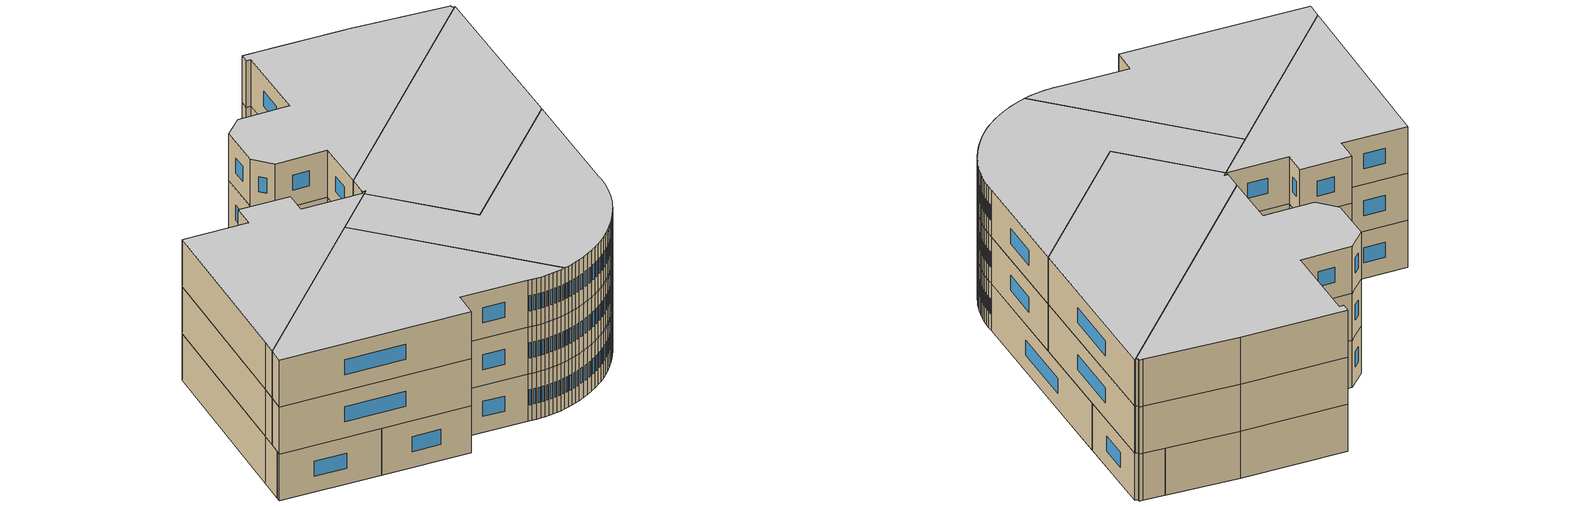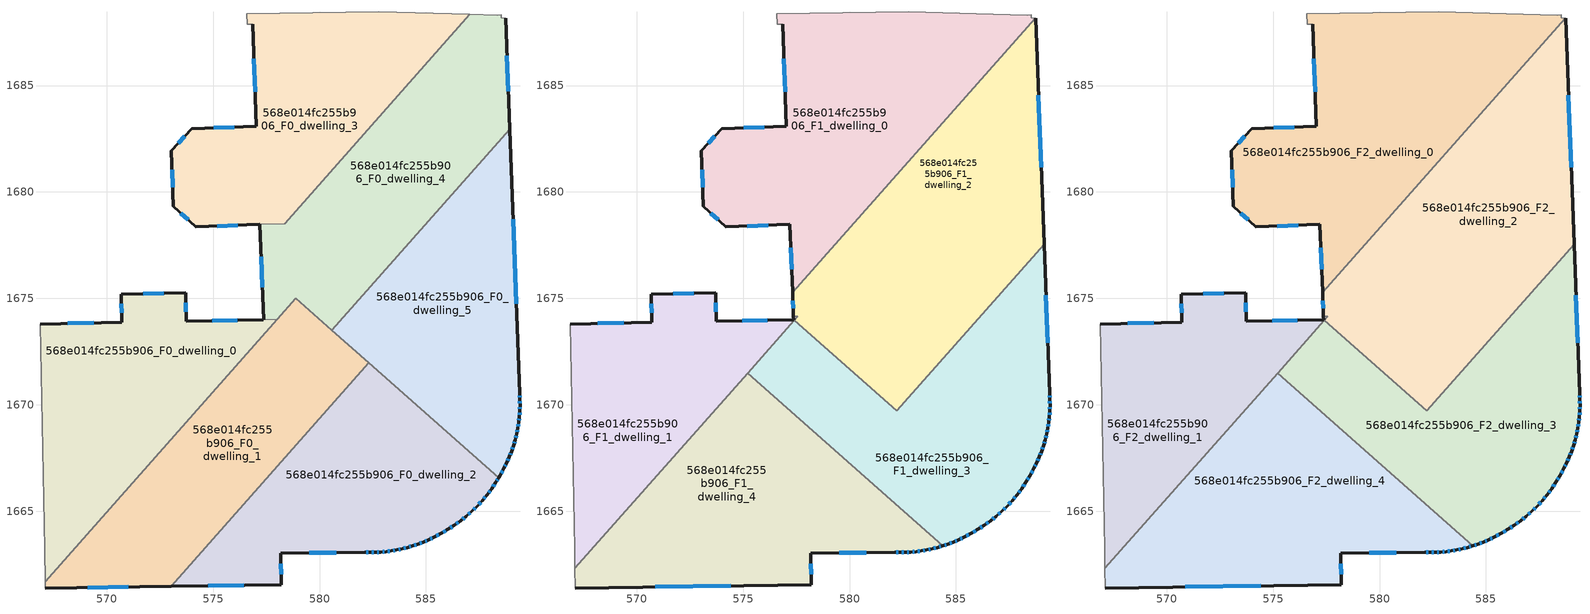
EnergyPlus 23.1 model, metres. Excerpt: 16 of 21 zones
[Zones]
568e014fc255b906_F0_dwelling_0
 floor ground (EU_floor_Construction): 578.01,1674.02 567.09,1661.68 567.07,1663.21 566.86,1673.79 570.7,1673.87 570.68,1675.19 573.7,1675.25 573.73,1673.93 z0
 wall outside (EU_wall_Construction): 577.36,1674 573.73,1673.93 573.7,1675.25 570.68,1675.19 570.7,1673.87 566.86,1673.79 z0:3
 wall to 568e014fc255b906_F0_dwelling_4 (EU_wall_Construction): 578.01,1674.02 577.36,1674.01 z0:3
 wall adiabatic (EU_wall_Construction): 566.86,1673.79 567.07,1663.21 567.09,1661.68 z0:3
 wall to 568e014fc255b906_F0_dwelling_1 (EU_wall_Construction): 567.09,1661.68 578.01,1674.01 z0:3
 window (EU_Window_Construction): 573.72,1674.38 573.71,1674.8 / 576.12,1673.98 574.96,1673.96 / 569.39,1673.84 568.17,1673.82 / 570.68,1674.74 570.69,1674.32 / 572.67,1675.23 571.71,1675.21 z1.02:1.98
568e014fc255b906_F0_dwelling_1
 floor ground (EU_floor_Construction): 582.3,1671.96 573.02,1661.47 567.1,1661.38 567.09,1661.68 578.88,1675 z0
 wall outside (EU_wall_Construction): 567.1,1661.38 573.02,1661.47 z0:3
 wall to 568e014fc255b906_F0_dwelling_2 (EU_wall_Construction): 573.02,1661.47 582.3,1671.96 z0:3
 wall adiabatic (EU_wall_Construction): 567.09,1661.68 567.1,1661.38 z0:3
 wall to 568e014fc255b906_F0_dwelling_5 (EU_wall_Construction): 582.3,1671.96 580.57,1673.5 z0:3
 wall to 568e014fc255b906_F0_dwelling_4 (EU_wall_Construction): 580.57,1673.5 578.88,1675 578.01,1674.02 z0:3
 window (EU_Window_Construction): 569.11,1661.41 571,1661.44 z1.02:1.98
568e014fc255b906_F0_dwelling_2
 floor ground (EU_floor_Construction): 588.41,1666.56 588.29,1666.36 588.08,1666.05 587.87,1665.76 587.65,1665.49 587.41,1665.24 587.16,1664.99 586.9,1664.76 586.62,1664.55 586.33,1664.34 586.03,1664.14 585.71,1663.96 585.37,1663.78 585.12,1663.66 584.87,1663.55 584.62,1663.45 584.37,1663.37 584.12,1663.29 583.87,1663.23 583.62,1663.17 583.37,1663.13 583.12,1663.1 582.87,1663.08 582.62,1663.07 582.37,1663.06 582.11,1663.07 578.18,1663.02 578.19,1661.54 573.02,1661.47 582.3,1671.96 z0
 wall outside (EU_wall_Construction): 573.02,1661.47 578.19,1661.54 578.18,1663.02 582.11,1663.07 582.37,1663.06 582.62,1663.07 582.87,1663.08 583.12,1663.1 583.37,1663.13 583.62,1663.17 583.87,1663.23 584.12,1663.29 584.37,1663.37 584.62,1663.45 584.87,1663.55 585.12,1663.66 585.37,1663.78 585.71,1663.96 586.03,1664.14 586.33,1664.34 586.62,1664.55 586.9,1664.76 587.16,1664.99 587.41,1665.24 587.65,1665.49 587.87,1665.76 588.08,1666.05 588.29,1666.36 588.41,1666.56 z0:3
 wall to 568e014fc255b906_F0_dwelling_5 (EU_wall_Construction): 588.41,1666.56 582.3,1671.96 z0:3
 window (EU_Window_Construction): 587.49,1665.32 587.56,1665.41 / 587.24,1665.08 587.32,1665.15 / 586.99,1664.84 587.07,1664.92 / 586.72,1664.62 586.81,1664.69 / 586.43,1664.41 586.52,1664.48 / 586.13,1664.21 586.23,1664.27 / 585.82,1664.02 585.92,1664.08 / 585.49,1663.84 585.59,1663.89 / 585.21,1663.7 585.29,1663.74 / 584.96,1663.58 585.04,1663.62 / 584.71,1663.48 584.79,1663.51 / 584.46,1663.39 584.54,1663.42 / 584.21,1663.32 584.29,1663.34 / 583.96,1663.25 584.04,1663.27 / 583.71,1663.19 583.79,1663.21 / 583.46,1663.15 583.54,1663.16 / 583.21,1663.11 583.29,1663.12 / 582.96,1663.09 583.04,1663.09 / 582.7,1663.07 582.79,1663.07 / 582.45,1663.06 582.53,1663.06 / 582.2,1663.07 582.28,1663.07 / 579.52,1663.04 580.77,1663.05 / 578.19,1662.04 578.18,1662.52 / 574.78,1661.49 576.43,1661.52 / 588.33,1666.43 588.37,1666.49 / 588.15,1666.16 588.22,1666.25 / 587.94,1665.86 588.01,1665.95 / 587.72,1665.59 587.79,1665.67 z1.02:1.98
568e014fc255b906_F0_dwelling_3
 floor ground (EU_floor_Construction): 587.06,1688.35 578.37,1678.52 574.17,1678.36 573.13,1679.32 573.03,1681.94 573.99,1682.97 577.03,1683.09 576.85,1687.88 576.59,1687.88 576.58,1688.37 582.77,1688.46 z0
 wall outside (EU_wall_Construction): 576.85,1687.88 577.03,1683.09 573.99,1682.97 573.03,1681.94 573.13,1679.32 574.17,1678.36 577.19,1678.47 z0:3
 wall adiabatic (EU_wall_Construction): 587.06,1688.35 582.77,1688.46 576.58,1688.37 576.59,1687.88 576.85,1687.88 z0:3
 wall to 568e014fc255b906_F0_dwelling_4 (EU_wall_Construction): 577.2,1678.47 578.37,1678.52 587.06,1688.35 z0:3
 window (EU_Window_Construction): 575.2,1678.4 576.16,1678.43 / 573.49,1678.99 573.82,1678.69 / 573.06,1681.05 573.1,1680.21 / 573.66,1682.62 573.36,1682.29 / 575.99,1683.05 575.02,1683.01 / 576.91,1686.25 576.97,1684.72 z1.02:1.98
568e014fc255b906_F0_dwelling_4
 floor ground (EU_floor_Construction): 588.74,1688.17 588.93,1682.95 580.57,1673.5 578.88,1675 578.01,1674.02 577.36,1674.01 577.2,1678.47 578.37,1678.52 587.06,1688.35 588.35,1688.31 588.54,1688.32 588.54,1688.19 z0
 wall outside (EU_wall_Construction): 588.93,1682.95 588.74,1688.17 / 577.2,1678.47 577.36,1674.01 z0:3
 wall adiabatic (EU_wall_Construction): 588.74,1688.17 588.54,1688.19 588.54,1688.32 588.35,1688.31 587.06,1688.35 z0:3
 wall to 568e014fc255b906_F0_dwelling_5 (EU_wall_Construction): 580.57,1673.5 588.93,1682.95 z0:3
 window (EU_Window_Construction): 588.87,1684.73 588.8,1686.39 / 577.25,1676.95 577.31,1675.53 z1.02:1.98
568e014fc255b906_F0_dwelling_5
 floor ground (EU_floor_Construction): 588.93,1682.95 589.4,1670.53 589.42,1670.25 589.42,1669.98 589.41,1669.71 589.39,1669.44 589.36,1669.17 589.31,1668.9 589.26,1668.63 589.19,1668.36 589.12,1668.09 589.02,1667.82 588.92,1667.55 588.8,1667.28 588.67,1667.01 588.48,1666.67 588.41,1666.56 580.57,1673.5 z0
 wall outside (EU_wall_Construction): 588.41,1666.56 588.48,1666.67 588.67,1667.01 588.8,1667.28 588.92,1667.55 589.02,1667.82 589.12,1668.09 589.19,1668.36 589.26,1668.63 589.31,1668.9 589.36,1669.17 589.39,1669.44 589.41,1669.71 589.42,1669.98 589.42,1670.25 589.4,1670.53 588.93,1682.95 z0:3
 window (EU_Window_Construction): 589.41,1669.8 589.41,1669.89 / 589.4,1669.53 589.4,1669.62 / 589.37,1669.26 589.38,1669.35 / 589.33,1668.99 589.34,1669.08 / 589.28,1668.72 589.3,1668.81 / 589.22,1668.45 589.24,1668.54 / 589.14,1668.18 589.17,1668.27 / 589.05,1667.91 589.08,1668 / 588.95,1667.64 588.99,1667.73 / 588.84,1667.37 588.88,1667.46 / 588.71,1667.1 588.75,1667.19 / 588.54,1666.79 588.6,1666.9 / 589.24,1674.75 589.09,1678.72 / 589.41,1670.35 589.41,1670.43 / 589.42,1670.07 589.42,1670.16 z1.02:1.98
568e014fc255b906_F1_dwelling_0
 floor to 568e014fc255b906_F0_dwelling_3 (EU_floor_Construction): 587.06,1688.35 578.37,1678.52 574.17,1678.36 573.13,1679.32 573.03,1681.94 573.99,1682.97 577.03,1683.09 576.85,1687.88 576.59,1687.88 576.58,1688.37 582.77,1688.46 z3
 floor to 568e014fc255b906_F0_dwelling_4 (EU_floor_Construction): 588.72,1688.17 577.32,1675.28 577.2,1678.47 578.37,1678.52 587.06,1688.35 588.35,1688.31 588.54,1688.32 588.54,1688.19 z3
 wall outside (EU_wall_Construction): 576.85,1687.88 577.03,1683.09 573.99,1682.97 573.03,1681.94 573.13,1679.32 574.17,1678.36 577.2,1678.47 577.32,1675.28 z3:6
 wall adiabatic (EU_wall_Construction): 588.72,1688.17 588.54,1688.19 588.54,1688.32 588.35,1688.31 582.77,1688.46 576.58,1688.37 576.59,1687.88 576.85,1687.88 z3:6
 wall to 568e014fc255b906_F1_dwelling_2 (EU_wall_Construction): 577.32,1675.28 588.72,1688.17 z3:6
 window (EU_Window_Construction): 575.2,1678.4 576.17,1678.43 / 573.49,1678.99 573.82,1678.69 / 573.06,1681.05 573.1,1680.21 / 573.66,1682.62 573.36,1682.29 / 575.99,1683.05 575.02,1683.01 / 576.91,1686.25 576.97,1684.72 / 577.24,1677.39 577.28,1676.37 z4.02:4.98
568e014fc255b906_F1_dwelling_1
 floor to 568e014fc255b906_F0_dwelling_0 (EU_floor_Construction): 577.43,1674.01 567.09,1662.31 567.07,1663.21 566.86,1673.79 570.7,1673.87 570.68,1675.19 573.7,1675.25 573.73,1673.93 577.36,1674 z3
 floor to 568e014fc255b906_F0_dwelling_4 (EU_floor_Construction): 577.57,1674.16 577.43,1674.01 577.36,1674.01 577.36,1674.16 z3
 wall outside (EU_wall_Construction): 577.36,1674 573.73,1673.93 573.7,1675.25 570.68,1675.19 570.7,1673.87 566.86,1673.79 / 577.36,1674 577.36,1674.16 z3:6
 wall to 568e014fc255b906_F1_dwelling_2 (EU_wall_Construction): 577.39,1673.96 577.57,1674.16 577.36,1674.16 z3:6
 wall adiabatic (EU_wall_Construction): 566.86,1673.79 567.07,1663.21 567.09,1662.31 z3:6
 wall to 568e014fc255b906_F1_dwelling_4 (EU_wall_Construction): 567.09,1662.31 575.2,1671.49 z3:6
 wall to 568e014fc255b906_F1_dwelling_3 (EU_wall_Construction): 575.2,1671.49 577.39,1673.96 z3:6
 window (EU_Window_Construction): 569.39,1673.84 568.17,1673.82 / 570.68,1674.74 570.69,1674.32 / 572.67,1675.23 571.71,1675.21 / 573.72,1674.38 573.71,1674.8 / 576.13,1673.98 574.96,1673.96 z4.02:4.98
568e014fc255b906_F1_dwelling_2
 floor to 568e014fc255b906_F0_dwelling_4 (EU_floor_Construction): 588.74,1688.17 588.93,1682.95 580.57,1673.5 578.88,1675 578.01,1674.02 577.43,1674.01 577.57,1674.16 577.36,1674.16 577.32,1675.28 588.72,1688.17 z3
 floor to 568e014fc255b906_F0_dwelling_5 (EU_floor_Construction): 588.93,1682.95 589.14,1677.54 583.37,1671.02 580.57,1673.5 z3
 floor to 568e014fc255b906_F0_dwelling_2 (EU_floor_Construction): 583.37,1671.02 582.21,1669.71 581.14,1670.65 582.3,1671.96 z3
 floor to 568e014fc255b906_F0_dwelling_1 (EU_floor_Construction): 582.3,1671.96 581.14,1670.65 577.71,1673.68 578.88,1675 z3
 floor to 568e014fc255b906_F0_dwelling_0 (EU_floor_Construction): 578.01,1674.01 577.71,1673.68 577.39,1673.96 577.43,1674.01 z3
 wall outside (EU_wall_Construction): 577.32,1675.28 577.36,1674.16 / 589.14,1677.54 588.74,1688.17 z3:6
 wall adiabatic (EU_wall_Construction): 588.74,1688.17 588.72,1688.17 z3:6
 wall to 568e014fc255b906_F1_dwelling_3 (EU_wall_Construction): 577.39,1673.96 582.21,1669.71 589.14,1677.54 z3:6
 window (EU_Window_Construction): 577.33,1674.9 577.34,1674.54 / 589,1681.16 588.87,1684.56 z4.02:4.98
568e014fc255b906_F1_dwelling_3
 floor to 568e014fc255b906_F0_dwelling_2 (EU_floor_Construction): 588.41,1666.56 588.29,1666.36 588.08,1666.05 587.87,1665.76 587.65,1665.49 587.41,1665.24 587.16,1664.99 586.9,1664.76 586.62,1664.55 586.33,1664.34 586.03,1664.14 585.71,1663.96 585.37,1663.78 585.12,1663.66 584.87,1663.55 584.62,1663.45 584.38,1663.37 578.95,1668.17 581.14,1670.65 582.21,1669.71 583.37,1671.02 z3
 floor to 568e014fc255b906_F0_dwelling_1 (EU_floor_Construction): 581.14,1670.65 578.95,1668.17 575.52,1671.21 577.71,1673.68 z3
 floor to 568e014fc255b906_F0_dwelling_5 (EU_floor_Construction): 589.14,1677.54 589.4,1670.53 589.42,1670.25 589.42,1669.98 589.41,1669.71 589.39,1669.44 589.36,1669.17 589.31,1668.9 589.26,1668.63 589.19,1668.36 589.12,1668.09 589.02,1667.82 588.92,1667.55 588.8,1667.28 588.67,1667.01 588.48,1666.67 588.41,1666.56 583.37,1671.02 z3
 floor to 568e014fc255b906_F0_dwelling_0 (EU_floor_Construction): 577.71,1673.68 575.52,1671.21 575.2,1671.49 577.39,1673.96 z3
 wall outside (EU_wall_Construction): 584.38,1663.37 584.62,1663.45 584.87,1663.55 585.12,1663.66 585.37,1663.78 585.71,1663.96 586.03,1664.14 586.33,1664.34 586.62,1664.55 586.9,1664.76 587.16,1664.99 587.41,1665.24 587.65,1665.49 587.87,1665.76 588.08,1666.05 588.29,1666.36 588.48,1666.67 588.67,1667.01 588.8,1667.28 588.92,1667.55 589.02,1667.82 589.12,1668.09 589.19,1668.36 589.26,1668.63 589.31,1668.9 589.36,1669.17 589.39,1669.44 589.41,1669.71 589.42,1669.98 589.42,1670.25 589.4,1670.53 589.14,1677.54 z3:6
 wall to 568e014fc255b906_F1_dwelling_4 (EU_wall_Construction): 575.2,1671.49 584.38,1663.37 z3:6
 window (EU_Window_Construction): 589.31,1672.91 589.23,1675.16 / 589.41,1670.35 589.41,1670.43 / 589.42,1670.07 589.42,1670.16 / 589.41,1669.8 589.41,1669.89 / 589.4,1669.53 589.4,1669.62 / 589.37,1669.26 589.38,1669.35 / 589.33,1668.99 589.34,1669.08 / 589.28,1668.72 589.3,1668.81 / 589.22,1668.45 589.24,1668.54 / 589.14,1668.18 589.17,1668.27 / 589.05,1667.91 589.08,1668 / 588.95,1667.64 588.99,1667.73 / 588.84,1667.37 588.88,1667.46 / 588.71,1667.1 588.75,1667.19 / 588.54,1666.79 588.6,1666.9 / 588.35,1666.46 588.41,1666.57 / 588.15,1666.16 588.22,1666.25 / 587.94,1665.86 588.01,1665.95 / 587.72,1665.59 587.79,1665.67 / 587.49,1665.32 587.56,1665.41 / 587.24,1665.08 587.32,1665.15 / 586.99,1664.84 587.07,1664.92 / 586.72,1664.62 586.81,1664.69 / 586.43,1664.41 586.52,1664.48 / 586.13,1664.21 586.23,1664.27 / 585.82,1664.02 585.92,1664.08 / 585.49,1663.84 585.59,1663.89 / 585.21,1663.7 585.29,1663.74 / 584.96,1663.58 585.04,1663.62 / 584.71,1663.48 584.79,1663.51 / 584.46,1663.4 584.54,1663.42 z4.02:4.98
568e014fc255b906_F1_dwelling_4
 floor to 568e014fc255b906_F0_dwelling_1 (EU_floor_Construction): 578.95,1668.17 573.02,1661.47 567.1,1661.38 567.09,1661.68 575.52,1671.21 z3
 floor to 568e014fc255b906_F0_dwelling_0 (EU_floor_Construction): 575.52,1671.21 567.09,1661.68 567.09,1662.31 575.2,1671.49 z3
 floor to 568e014fc255b906_F0_dwelling_2 (EU_floor_Construction): 584.37,1663.37 584.12,1663.29 583.87,1663.23 583.62,1663.17 583.37,1663.13 583.12,1663.1 582.87,1663.08 582.62,1663.07 582.37,1663.06 582.11,1663.07 578.18,1663.02 578.19,1661.54 573.02,1661.47 578.95,1668.17 z3
 wall outside (EU_wall_Construction): 567.1,1661.38 578.19,1661.54 578.18,1663.02 582.11,1663.07 582.37,1663.06 582.62,1663.07 582.87,1663.08 583.12,1663.1 583.37,1663.13 583.62,1663.17 583.87,1663.23 584.12,1663.29 584.37,1663.37 z3:6
 wall adiabatic (EU_wall_Construction): 567.09,1662.31 567.1,1661.38 z3:6
 window (EU_Window_Construction): 584.21,1663.32 584.29,1663.34 / 583.96,1663.25 584.04,1663.27 / 583.71,1663.19 583.79,1663.21 / 583.46,1663.15 583.54,1663.16 / 583.21,1663.11 583.29,1663.12 / 582.96,1663.09 583.04,1663.09 / 582.7,1663.07 582.79,1663.07 / 582.45,1663.06 582.53,1663.06 / 582.2,1663.07 582.28,1663.07 / 579.52,1663.04 580.77,1663.05 / 578.19,1662.04 578.18,1662.52 / 570.87,1661.44 574.42,1661.49 z4.02:4.98
568e014fc255b906_F2_dwelling_0
 floor to 568e014fc255b906_F1_dwelling_0 (EU_floor_Construction): 588.54,1688.32 588.54,1688.19 588.72,1688.17 577.32,1675.28 577.2,1678.47 574.17,1678.36 573.13,1679.32 573.03,1681.94 573.99,1682.97 577.03,1683.09 576.85,1687.88 576.59,1687.88 576.58,1688.37 582.77,1688.46 588.35,1688.31 z6
 wall outside (EU_wall_Construction): 576.85,1687.88 577.03,1683.09 573.99,1682.97 573.03,1681.94 573.13,1679.32 574.17,1678.36 577.2,1678.47 577.32,1675.28 z6:9
 wall adiabatic (EU_wall_Construction): 588.72,1688.17 588.54,1688.19 588.54,1688.32 588.35,1688.31 582.77,1688.46 576.58,1688.37 576.59,1687.88 576.85,1687.88 z6:9
 wall to 568e014fc255b906_F2_dwelling_2 (EU_wall_Construction): 577.32,1675.28 588.72,1688.17 z6:9
 window (EU_Window_Construction): 575.2,1678.4 576.17,1678.43 / 573.49,1678.99 573.82,1678.69 / 573.06,1681.05 573.1,1680.21 / 573.66,1682.62 573.36,1682.29 / 575.99,1683.05 575.02,1683.01 / 576.91,1686.25 576.97,1684.72 / 577.24,1677.39 577.28,1676.37 z7.02:7.98
 ceiling to 568e014fc255b906_F3_dwelling_0 (EU_floor_Construction): 577.32,1675.28 588.72,1688.17 588.54,1688.19 588.54,1688.32 588.35,1688.31 582.77,1688.46 576.58,1688.37 576.59,1687.88 576.85,1687.88 577.03,1683.09 573.99,1682.97 573.03,1681.94 573.13,1679.32 574.17,1678.36 577.2,1678.47 z9
568e014fc255b906_F2_dwelling_1
 floor to 568e014fc255b906_F1_dwelling_1 (EU_floor_Construction): 577.57,1674.16 567.09,1662.31 567.07,1663.21 566.86,1673.79 570.7,1673.87 570.68,1675.19 573.7,1675.25 573.73,1673.93 577.36,1674 577.36,1674.16 z6
 wall outside (EU_wall_Construction): 577.36,1674.16 577.36,1674 573.73,1673.93 573.7,1675.25 570.68,1675.19 570.7,1673.87 566.86,1673.79 z6:9
 wall to 568e014fc255b906_F2_dwelling_2 (EU_wall_Construction): 577.39,1673.96 577.57,1674.16 577.36,1674.16 z6:9
 wall adiabatic (EU_wall_Construction): 566.86,1673.79 567.07,1663.21 567.09,1662.31 z6:9
 wall to 568e014fc255b906_F2_dwelling_4 (EU_wall_Construction): 567.09,1662.31 575.2,1671.49 z6:9
 wall to 568e014fc255b906_F2_dwelling_3 (EU_wall_Construction): 575.2,1671.49 577.39,1673.96 z6:9
 window (EU_Window_Construction): 569.39,1673.84 568.17,1673.82 / 570.68,1674.74 570.69,1674.32 / 572.67,1675.23 571.71,1675.21 / 573.72,1674.38 573.71,1674.8 / 576.13,1673.98 574.96,1673.96 z7.02:7.98
 ceiling to 568e014fc255b906_F3_dwelling_1 (EU_floor_Construction): 567.09,1662.31 577.57,1674.16 577.36,1674.16 577.36,1674 573.73,1673.93 573.7,1675.25 570.68,1675.19 570.7,1673.87 566.86,1673.79 567.07,1663.21 z9
568e014fc255b906_F2_dwelling_2
 floor to 568e014fc255b906_F1_dwelling_2 (EU_floor_Construction): 588.74,1688.17 589.14,1677.54 582.21,1669.71 577.39,1673.96 577.57,1674.16 577.36,1674.16 577.32,1675.28 588.72,1688.17 z6
 wall outside (EU_wall_Construction): 577.32,1675.28 577.36,1674.16 / 589.14,1677.54 588.74,1688.17 z6:9
 wall adiabatic (EU_wall_Construction): 588.74,1688.17 588.72,1688.17 z6:9
 wall to 568e014fc255b906_F2_dwelling_3 (EU_wall_Construction): 577.39,1673.96 582.21,1669.71 589.14,1677.54 z6:9
 window (EU_Window_Construction): 577.33,1674.9 577.34,1674.54 / 589,1681.16 588.87,1684.56 z7.02:7.98
 ceiling to 568e014fc255b906_F3_dwelling_2 (EU_floor_Construction): 582.21,1669.71 589.14,1677.54 588.74,1688.17 588.72,1688.17 577.32,1675.28 577.36,1674.16 577.57,1674.16 577.39,1673.96 z9
568e014fc255b906_F2_dwelling_3
 floor to 568e014fc255b906_F1_dwelling_3 (EU_floor_Construction): 589.14,1677.54 589.4,1670.53 589.42,1670.25 589.42,1669.98 589.41,1669.71 589.39,1669.44 589.36,1669.17 589.31,1668.9 589.26,1668.63 589.19,1668.36 589.12,1668.09 589.02,1667.82 588.92,1667.55 588.8,1667.28 588.67,1667.01 588.48,1666.67 588.29,1666.36 588.08,1666.05 587.87,1665.76 587.65,1665.49 587.41,1665.24 587.16,1664.99 586.9,1664.76 586.62,1664.55 586.33,1664.34 586.03,1664.14 585.71,1663.96 585.37,1663.78 585.12,1663.66 584.87,1663.55 584.62,1663.45 584.38,1663.37 575.2,1671.49 577.39,1673.96 582.21,1669.71 z6
 wall outside (EU_wall_Construction): 584.38,1663.37 584.62,1663.45 584.87,1663.55 585.12,1663.66 585.37,1663.78 585.71,1663.96 586.03,1664.14 586.33,1664.34 586.62,1664.55 586.9,1664.76 587.16,1664.99 587.41,1665.24 587.65,1665.49 587.87,1665.76 588.08,1666.05 588.29,1666.36 588.48,1666.67 588.67,1667.01 588.8,1667.28 588.92,1667.55 589.02,1667.82 589.12,1668.09 589.19,1668.36 589.26,1668.63 589.31,1668.9 589.36,1669.17 589.39,1669.44 589.41,1669.71 589.42,1669.98 589.42,1670.25 589.4,1670.53 589.14,1677.54 z6:9
 wall to 568e014fc255b906_F2_dwelling_4 (EU_wall_Construction): 575.2,1671.49 584.38,1663.37 z6:9
 window (EU_Window_Construction): 589.31,1672.91 589.23,1675.16 / 589.41,1670.35 589.41,1670.43 / 589.42,1670.07 589.42,1670.16 / 589.41,1669.8 589.41,1669.89 / 589.4,1669.53 589.4,1669.62 / 589.37,1669.26 589.38,1669.35 / 589.33,1668.99 589.34,1669.08 / 589.28,1668.72 589.3,1668.81 / 589.22,1668.45 589.24,1668.54 / 589.14,1668.18 589.17,1668.27 / 589.05,1667.91 589.08,1668 / 588.95,1667.64 588.99,1667.73 / 588.84,1667.37 588.88,1667.46 / 588.71,1667.1 588.75,1667.19 / 588.54,1666.79 588.6,1666.9 / 588.35,1666.46 588.41,1666.57 / 588.15,1666.16 588.22,1666.25 / 587.94,1665.86 588.01,1665.95 / 587.72,1665.59 587.79,1665.67 / 587.49,1665.32 587.56,1665.41 / 587.24,1665.08 587.32,1665.15 / 586.99,1664.84 587.07,1664.92 / 586.72,1664.62 586.81,1664.69 / 586.43,1664.41 586.52,1664.48 / 586.13,1664.21 586.23,1664.27 / 585.82,1664.02 585.92,1664.08 / 585.49,1663.84 585.59,1663.89 / 585.21,1663.7 585.29,1663.74 / 584.96,1663.58 585.04,1663.62 / 584.71,1663.48 584.79,1663.51 / 584.46,1663.4 584.54,1663.42 z7.02:7.98
 ceiling to 568e014fc255b906_F3_dwelling_3 (EU_floor_Construction): 587.41,1665.24 587.65,1665.49 587.87,1665.76 588.08,1666.05 588.29,1666.36 588.48,1666.67 588.67,1667.01 588.8,1667.28 588.92,1667.55 589.02,1667.82 589.12,1668.09 589.19,1668.36 589.26,1668.63 589.31,1668.9 589.36,1669.17 589.39,1669.44 589.41,1669.71 589.42,1669.98 589.42,1670.25 589.4,1670.53 589.14,1677.54 582.21,1669.71 577.39,1673.96 575.2,1671.49 584.38,1663.37 584.62,1663.45 584.87,1663.55 585.12,1663.66 585.37,1663.78 585.71,1663.96 586.03,1664.14 586.33,1664.34 586.62,1664.55 586.9,1664.76 587.16,1664.99 z9
568e014fc255b906_F2_dwelling_4
 floor to 568e014fc255b906_F1_dwelling_4 (EU_floor_Construction): 584.37,1663.37 584.12,1663.29 583.87,1663.23 583.62,1663.17 583.37,1663.13 583.12,1663.1 582.87,1663.08 582.62,1663.07 582.37,1663.06 582.11,1663.07 578.18,1663.02 578.19,1661.54 567.1,1661.38 567.09,1662.31 575.2,1671.49 z6
 wall outside (EU_wall_Construction): 567.1,1661.38 578.19,1661.54 578.18,1663.02 582.11,1663.07 582.37,1663.06 582.62,1663.07 582.87,1663.08 583.12,1663.1 583.37,1663.13 583.62,1663.17 583.87,1663.23 584.12,1663.29 584.37,1663.37 z6:9
 wall adiabatic (EU_wall_Construction): 567.09,1662.31 567.1,1661.38 z6:9
 window (EU_Window_Construction): 584.21,1663.32 584.29,1663.34 / 583.96,1663.25 584.04,1663.27 / 583.71,1663.19 583.79,1663.21 / 583.46,1663.15 583.54,1663.16 / 583.21,1663.11 583.29,1663.12 / 582.96,1663.09 583.04,1663.09 / 582.7,1663.07 582.79,1663.07 / 582.45,1663.06 582.53,1663.06 / 582.2,1663.07 582.28,1663.07 / 579.52,1663.04 580.77,1663.05 / 578.19,1662.04 578.18,1662.52 / 570.87,1661.44 574.42,1661.49 z7.02:7.98
 ceiling to 568e014fc255b906_F3_dwelling_4 (EU_floor_Construction): 583.87,1663.23 584.12,1663.29 584.37,1663.37 575.2,1671.49 567.09,1662.31 567.1,1661.38 578.19,1661.54 578.18,1663.02 582.11,1663.07 582.37,1663.06 582.62,1663.07 582.87,1663.08 583.12,1663.1 583.37,1663.13 583.62,1663.17 z9
[Building]
EU S2 Campaign: North Axis=0; Terrain=City; Solar Distribution=FullExterior
[Site:Location]
Vienna: Latitude=48; Longitude=16.5; Time Zone=1; Elevation=183
[SizingPeriod:WeatherFileDays]
AnnualSizingPeriod: Begin Month=1; Begin Day of Month=1; End Month=12; End Day of Month=31; Day of Week for Start Day=Monday; Use Weather File Daylight Saving Period=No; Use Weather File Rain and Snow Indicators=No
[MATERIAL]
EU_InternalMass_Material: Roughness=MediumRough; Thickness=0.1; Conductivity=1; Density=1800; Specific Heat=900; Thermal Absorptance=0.9; Solar Absorptance=0.7; Visible Absorptance=0.7
[MATERIAL:NOMASS] Roughness=MediumRough; Thermal Absorptance=0.9; Solar Absorptance=0.7; Visible Absorptance=0.7
Name | Thermal Resistance
EU_wall_NoMass | 0.942466
EU_floor_NoMass | 0.66527
[WINDOWMATERIAL:SIMPLEGLAZINGSYSTEM]
EU_Window_SimpleGlazing: UFactor=2.03367; Solar Heat Gain Coefficient=0.65; Visible Transmittance=0.65
[CONSTRUCTION]
EU_wall_Construction: EU_wall_NoMass
EU_floor_Construction: EU_floor_NoMass
EU_Window_Construction: EU_Window_SimpleGlazing
EU_InternalMass_Construction: EU_InternalMass_Material
[ZONE] Type=1; Multiplier=1; Ceiling Height=autocalculate; Floor Area=autocalculate; Part of Total Floor Area=Yes
Name | Volume
568e014fc255b906_F0_dwelling_0 | 214.451
568e014fc255b906_F1_dwelling_0; 568e014fc255b906_F2_dwelling_0 | 291.037
568e014fc255b906_F0_dwelling_1 | 220.981
568e014fc255b906_F1_dwelling_1; 568e014fc255b906_F2_dwelling_1 | 194.037
568e014fc255b906_F0_dwelling_2 | 220.975
568e014fc255b906_F1_dwelling_2; 568e014fc255b906_F2_dwelling_2 | 314.618
568e014fc255b906_F0_dwelling_3 | 223.488
568e014fc255b906_F1_dwelling_3; 568e014fc255b906_F2_dwelling_3 | 266.565
568e014fc255b906_F0_dwelling_4 | 230.799
568e014fc255b906_F1_dwelling_4 | 266.584
568e014fc255b906_F2_dwelling_4 | 266.434
568e014fc255b906_F0_dwelling_5 | 222.122
[INTERNALMASS] Construction=EU_InternalMass_Construction
Name | Zone or ZoneList | Surface Area
568e014fc255b906_F0_dwelling_0_EU_InternalMass | 568e014fc255b906_F0_dwelling_0 | 71.4852
568e014fc255b906_F0_dwelling_1_EU_InternalMass | 568e014fc255b906_F0_dwelling_1 | 73.6602
568e014fc255b906_F0_dwelling_2_EU_InternalMass | 568e014fc255b906_F0_dwelling_2 | 73.658
568e014fc255b906_F0_dwelling_3_EU_InternalMass | 568e014fc255b906_F0_dwelling_3 | 74.5021
568e014fc255b906_F0_dwelling_4_EU_InternalMass | 568e014fc255b906_F0_dwelling_4 | 76.9331
568e014fc255b906_F0_dwelling_5_EU_InternalMass | 568e014fc255b906_F0_dwelling_5 | 74.0404
568e014fc255b906_F1_dwelling_0_EU_InternalMass | 568e014fc255b906_F1_dwelling_0 | 97.0191
568e014fc255b906_F1_dwelling_1_EU_InternalMass | 568e014fc255b906_F1_dwelling_1 | 64.6792
568e014fc255b906_F1_dwelling_2_EU_InternalMass | 568e014fc255b906_F1_dwelling_2 | 104.868
568e014fc255b906_F1_dwelling_3_EU_InternalMass | 568e014fc255b906_F1_dwelling_3 | 88.8533
568e014fc255b906_F1_dwelling_4_EU_InternalMass | 568e014fc255b906_F1_dwelling_4 | 88.8642
568e014fc255b906_F2_dwelling_0_EU_InternalMass | 568e014fc255b906_F2_dwelling_0 | 97.0191
568e014fc255b906_F2_dwelling_1_EU_InternalMass | 568e014fc255b906_F2_dwelling_1 | 64.6792
568e014fc255b906_F2_dwelling_2_EU_InternalMass | 568e014fc255b906_F2_dwelling_2 | 104.868
568e014fc255b906_F2_dwelling_3_EU_InternalMass | 568e014fc255b906_F2_dwelling_3 | 88.8533
568e014fc255b906_F2_dwelling_4_EU_InternalMass | 568e014fc255b906_F2_dwelling_4 | 88.8642
[OTHEREQUIPMENT] Fuel Type=Electricity; Design Level Calculation Method=Watts/Area; Power per Zone Floor Area=1; Fraction Latent=0; Fraction Radiant=0; Fraction Lost=0; Carbon Dioxide Generation Rate=0; EndUse Subcategory=EU_Step8_InternalGains
Name | Zone or ZoneList or Space or SpaceList | Schedule
EU_Step8_InternalGain_568e014fc255b906_F0_dwelling_0_f000 | 568e014fc255b906_F0_dwelling_0 | EU_Step8_GainSchedule_568e014fc255b906_F0_dwelling_0_f000
EU_Step8_InternalGain_568e014fc255b906_F0_dwelling_1_f000 | 568e014fc255b906_F0_dwelling_1 | EU_Step8_GainSchedule_568e014fc255b906_F0_dwelling_1_f000
EU_Step8_InternalGain_568e014fc255b906_F0_dwelling_2_f000 | 568e014fc255b906_F0_dwelling_2 | EU_Step8_GainSchedule_568e014fc255b906_F0_dwelling_2_f000
EU_Step8_InternalGain_568e014fc255b906_F0_dwelling_3_f000 | 568e014fc255b906_F0_dwelling_3 | EU_Step8_GainSchedule_568e014fc255b906_F0_dwelling_3_f000
EU_Step8_InternalGain_568e014fc255b906_F0_dwelling_4_f000 | 568e014fc255b906_F0_dwelling_4 | EU_Step8_GainSchedule_568e014fc255b906_F0_dwelling_4_f000
EU_Step8_InternalGain_568e014fc255b906_F0_dwelling_5_f000 | 568e014fc255b906_F0_dwelling_5 | EU_Step8_GainSchedule_568e014fc255b906_F0_dwelling_5_f000
EU_Step8_InternalGain_568e014fc255b906_F1_dwelling_0_f000 | 568e014fc255b906_F1_dwelling_0 | EU_Step8_GainSchedule_568e014fc255b906_F1_dwelling_0_f000
EU_Step8_InternalGain_568e014fc255b906_F1_dwelling_1_f000 | 568e014fc255b906_F1_dwelling_1 | EU_Step8_GainSchedule_568e014fc255b906_F1_dwelling_1_f000
EU_Step8_InternalGain_568e014fc255b906_F1_dwelling_2_f000 | 568e014fc255b906_F1_dwelling_2 | EU_Step8_GainSchedule_568e014fc255b906_F1_dwelling_2_f000
EU_Step8_InternalGain_568e014fc255b906_F1_dwelling_3_f000 | 568e014fc255b906_F1_dwelling_3 | EU_Step8_GainSchedule_568e014fc255b906_F1_dwelling_3_f000
EU_Step8_InternalGain_568e014fc255b906_F1_dwelling_4_f000 | 568e014fc255b906_F1_dwelling_4 | EU_Step8_GainSchedule_568e014fc255b906_F1_dwelling_4_f000
EU_Step8_InternalGain_568e014fc255b906_F2_dwelling_0_f000 | 568e014fc255b906_F2_dwelling_0 | EU_Step8_GainSchedule_568e014fc255b906_F2_dwelling_0_f000
EU_Step8_InternalGain_568e014fc255b906_F2_dwelling_1_f000 | 568e014fc255b906_F2_dwelling_1 | EU_Step8_GainSchedule_568e014fc255b906_F2_dwelling_1_f000
EU_Step8_InternalGain_568e014fc255b906_F2_dwelling_2_f000 | 568e014fc255b906_F2_dwelling_2 | EU_Step8_GainSchedule_568e014fc255b906_F2_dwelling_2_f000
EU_Step8_InternalGain_568e014fc255b906_F2_dwelling_3_f000 | 568e014fc255b906_F2_dwelling_3 | EU_Step8_GainSchedule_568e014fc255b906_F2_dwelling_3_f000
EU_Step8_InternalGain_568e014fc255b906_F2_dwelling_4_f000 | 568e014fc255b906_F2_dwelling_4 | EU_Step8_GainSchedule_568e014fc255b906_F2_dwelling_4_f000
[ZONEVENTILATION:DESIGNFLOWRATE] Schedule=EU_AlwaysOn; Design Flow Rate Calculation Method=AirChanges/Hour; Air Changes per Hour=0.530523; Ventilation Type=Natural; Fan Pressure Rise=0; Fan Total Efficiency=1; Constant Term Coefficient=1; Temperature Term Coefficient=0; Velocity Term Coefficient=0; Velocity Squared Term Coefficient=0; Minimum Indoor Temperature=-100; Maximum Indoor Temperature=100; Delta Temperature=-100; Minimum Outdoor Temperature=-100; Maximum Outdoor Temperature=100; Maximum Wind Speed=40
Name | Zone or ZoneList or Space or SpaceList
EU_ConstantAir_568e014fc255b906_F0_dwelling_0 | 568e014fc255b906_F0_dwelling_0
EU_ConstantAir_568e014fc255b906_F0_dwelling_1 | 568e014fc255b906_F0_dwelling_1
EU_ConstantAir_568e014fc255b906_F0_dwelling_2 | 568e014fc255b906_F0_dwelling_2
EU_ConstantAir_568e014fc255b906_F0_dwelling_3 | 568e014fc255b906_F0_dwelling_3
EU_ConstantAir_568e014fc255b906_F0_dwelling_4 | 568e014fc255b906_F0_dwelling_4
EU_ConstantAir_568e014fc255b906_F0_dwelling_5 | 568e014fc255b906_F0_dwelling_5
EU_ConstantAir_568e014fc255b906_F1_dwelling_0 | 568e014fc255b906_F1_dwelling_0
EU_ConstantAir_568e014fc255b906_F1_dwelling_1 | 568e014fc255b906_F1_dwelling_1
EU_ConstantAir_568e014fc255b906_F1_dwelling_2 | 568e014fc255b906_F1_dwelling_2
EU_ConstantAir_568e014fc255b906_F1_dwelling_3 | 568e014fc255b906_F1_dwelling_3
EU_ConstantAir_568e014fc255b906_F1_dwelling_4 | 568e014fc255b906_F1_dwelling_4
EU_ConstantAir_568e014fc255b906_F2_dwelling_0 | 568e014fc255b906_F2_dwelling_0
EU_ConstantAir_568e014fc255b906_F2_dwelling_1 | 568e014fc255b906_F2_dwelling_1
EU_ConstantAir_568e014fc255b906_F2_dwelling_2 | 568e014fc255b906_F2_dwelling_2
EU_ConstantAir_568e014fc255b906_F2_dwelling_3 | 568e014fc255b906_F2_dwelling_3
EU_ConstantAir_568e014fc255b906_F2_dwelling_4 | 568e014fc255b906_F2_dwelling_4
[HVACTEMPLATE:THERMOSTAT] Constant Heating Setpoint=20; Constant Cooling Setpoint=50
EU_HeatOnly_568e014fc255b906_F0_dwelling_0; EU_HeatOnly_568e014fc255b906_F0_dwelling_1; EU_HeatOnly_568e014fc255b906_F0_dwelling_2; EU_HeatOnly_568e014fc255b906_F0_dwelling_3; EU_HeatOnly_568e014fc255b906_F0_dwelling_4; EU_HeatOnly_568e014fc255b906_F0_dwelling_5; EU_HeatOnly_568e014fc255b906_F1_dwelling_0; EU_HeatOnly_568e014fc255b906_F1_dwelling_1; EU_HeatOnly_568e014fc255b906_F1_dwelling_2; EU_HeatOnly_568e014fc255b906_F1_dwelling_3; EU_HeatOnly_568e014fc255b906_F1_dwelling_4; EU_HeatOnly_568e014fc255b906_F2_dwelling_0; EU_HeatOnly_568e014fc255b906_F2_dwelling_1; EU_HeatOnly_568e014fc255b906_F2_dwelling_2; EU_HeatOnly_568e014fc255b906_F2_dwelling_3; EU_HeatOnly_568e014fc255b906_F2_dwelling_4; EU_HeatOnly_568e014fc255b906_F3_dwelling_0; EU_HeatOnly_568e014fc255b906_F3_dwelling_1; EU_HeatOnly_568e014fc255b906_F3_dwelling_2; EU_HeatOnly_568e014fc255b906_F3_dwelling_3; EU_HeatOnly_568e014fc255b906_F3_dwelling_4
[HVACTEMPLATE:ZONE:IDEALLOADSAIRSYSTEM] System Availability Schedule=EU_AlwaysOn; Maximum Heating Supply Air Temperature=50; Minimum Cooling Supply Air Temperature=13; Maximum Heating Supply Air Humidity Ratio=0.0156; Minimum Cooling Supply Air Humidity Ratio=0.0077; Heating Limit=NoLimit; Cooling Limit=NoLimit; Heating Availability Schedule=EU_AlwaysOn; Cooling Availability Schedule=EU_CoolingOff; Dehumidification Control Type=ConstantSensibleHeatRatio; Cooling Sensible Heat Ratio=0.7; Dehumidification Setpoint=60; Humidification Control Type=None; Humidification Setpoint=30; Outdoor Air Method=None; Outdoor Air Flow Rate per Person=0.00944; Outdoor Air Flow Rate per Zone Floor Area=0; Outdoor Air Flow Rate per Zone=0; Demand Controlled Ventilation Type=None; Outdoor Air Economizer Type=NoEconomizer; Heat Recovery Type=None; Sensible Heat Recovery Effectiveness=0.7; Latent Heat Recovery Effectiveness=0.65
Name | Template Thermostat
568e014fc255b906_F0_dwelling_0 | EU_HeatOnly_568e014fc255b906_F0_dwelling_0
568e014fc255b906_F0_dwelling_1 | EU_HeatOnly_568e014fc255b906_F0_dwelling_1
568e014fc255b906_F0_dwelling_2 | EU_HeatOnly_568e014fc255b906_F0_dwelling_2
568e014fc255b906_F0_dwelling_3 | EU_HeatOnly_568e014fc255b906_F0_dwelling_3
568e014fc255b906_F0_dwelling_4 | EU_HeatOnly_568e014fc255b906_F0_dwelling_4
568e014fc255b906_F0_dwelling_5 | EU_HeatOnly_568e014fc255b906_F0_dwelling_5
568e014fc255b906_F1_dwelling_0 | EU_HeatOnly_568e014fc255b906_F1_dwelling_0
568e014fc255b906_F1_dwelling_1 | EU_HeatOnly_568e014fc255b906_F1_dwelling_1
568e014fc255b906_F1_dwelling_2 | EU_HeatOnly_568e014fc255b906_F1_dwelling_2
568e014fc255b906_F1_dwelling_3 | EU_HeatOnly_568e014fc255b906_F1_dwelling_3
568e014fc255b906_F1_dwelling_4 | EU_HeatOnly_568e014fc255b906_F1_dwelling_4
568e014fc255b906_F2_dwelling_0 | EU_HeatOnly_568e014fc255b906_F2_dwelling_0
568e014fc255b906_F2_dwelling_1 | EU_HeatOnly_568e014fc255b906_F2_dwelling_1
568e014fc255b906_F2_dwelling_2 | EU_HeatOnly_568e014fc255b906_F2_dwelling_2
568e014fc255b906_F2_dwelling_3 | EU_HeatOnly_568e014fc255b906_F2_dwelling_3
568e014fc255b906_F2_dwelling_4 | EU_HeatOnly_568e014fc255b906_F2_dwelling_4
[SIZING:ZONE] Zone Cooling Design Supply Air Temperature Input Method=SupplyAirTemperature; Zone Cooling Design Supply Air Temperature=13; Zone Heating Design Supply Air Temperature Input Method=SupplyAirTemperature; Zone Heating Design Supply Air Temperature=50; Zone Cooling Design Supply Air Humidity Ratio=0.008; Zone Heating Design Supply Air Humidity Ratio=0.008; Cooling Design Air Flow Method=DesignDay; Cooling Design Air Flow Rate=0; Cooling Minimum Air Flow per Zone Floor Area=0.000762; Cooling Minimum Air Flow=0; Cooling Minimum Air Flow Fraction=0.2; Heating Design Air Flow Method=DesignDay; Heating Design Air Flow Rate=0; Heating Maximum Air Flow per Zone Floor Area=0.002032; Heating Maximum Air Flow=0.141576; Heating Maximum Air Flow Fraction=0.3; Account for Dedicated Outdoor Air System=No; Dedicated Outdoor Air System Control Strategy=NeutralSupplyAir; Dedicated Outdoor Air Low Setpoint Temperature for Design=autosize; Dedicated Outdoor Air High Setpoint Temperature for Design=autosize; Zone Load Sizing Method=Sensible Load Only No Latent Load; Zone Latent Cooling Design Supply Air Humidity Ratio Input Method=HumidityRatioDifference; Zone Cooling Design Supply Air Humidity Ratio Difference=0.005; Zone Latent Heating Design Supply Air Humidity Ratio Input Method=HumidityRatioDifference; Zone Humidification Design Supply Air Humidity Ratio Difference=0.005
568e014fc255b906_F0_dwelling_0; 568e014fc255b906_F0_dwelling_1; 568e014fc255b906_F0_dwelling_2; 568e014fc255b906_F0_dwelling_3; 568e014fc255b906_F0_dwelling_4; 568e014fc255b906_F0_dwelling_5; 568e014fc255b906_F1_dwelling_0; 568e014fc255b906_F1_dwelling_1; 568e014fc255b906_F1_dwelling_2; 568e014fc255b906_F1_dwelling_3; 568e014fc255b906_F1_dwelling_4; 568e014fc255b906_F2_dwelling_0; 568e014fc255b906_F2_dwelling_1; 568e014fc255b906_F2_dwelling_2; 568e014fc255b906_F2_dwelling_3; 568e014fc255b906_F2_dwelling_4
[SCHEDULE:CONSTANT]
Name | Hourly Value
EU_AlwaysOn | 1
EU_CoolingOff | 0
[SCHEDULE:FILE] Column Number=1; Rows to Skip at Top=0; Number of Hours of Data=8760; Column Separator=Comma; Interpolate to Timestep=No; Minutes per Item=60; Adjust Schedule for Daylight Savings=Yes
Name | File
EU_Step8_GainSchedule_568e014fc255b906_F0_dwelling_0_f000 | ../../schedules/568e014fc255b906/568e014fc255b906_F0_dwelling_0_f000_gain.csv
EU_Step8_GainSchedule_568e014fc255b906_F0_dwelling_1_f000 | ../../schedules/568e014fc255b906/568e014fc255b906_F0_dwelling_1_f000_gain.csv
EU_Step8_GainSchedule_568e014fc255b906_F0_dwelling_2_f000 | ../../schedules/568e014fc255b906/568e014fc255b906_F0_dwelling_2_f000_gain.csv
EU_Step8_GainSchedule_568e014fc255b906_F0_dwelling_3_f000 | ../../schedules/568e014fc255b906/568e014fc255b906_F0_dwelling_3_f000_gain.csv
EU_Step8_GainSchedule_568e014fc255b906_F0_dwelling_4_f000 | ../../schedules/568e014fc255b906/568e014fc255b906_F0_dwelling_4_f000_gain.csv
EU_Step8_GainSchedule_568e014fc255b906_F0_dwelling_5_f000 | ../../schedules/568e014fc255b906/568e014fc255b906_F0_dwelling_5_f000_gain.csv
EU_Step8_GainSchedule_568e014fc255b906_F1_dwelling_0_f000 | ../../schedules/568e014fc255b906/568e014fc255b906_F1_dwelling_0_f000_gain.csv
EU_Step8_GainSchedule_568e014fc255b906_F1_dwelling_1_f000 | ../../schedules/568e014fc255b906/568e014fc255b906_F1_dwelling_1_f000_gain.csv
EU_Step8_GainSchedule_568e014fc255b906_F1_dwelling_2_f000 | ../../schedules/568e014fc255b906/568e014fc255b906_F1_dwelling_2_f000_gain.csv
EU_Step8_GainSchedule_568e014fc255b906_F1_dwelling_3_f000 | ../../schedules/568e014fc255b906/568e014fc255b906_F1_dwelling_3_f000_gain.csv
EU_Step8_GainSchedule_568e014fc255b906_F1_dwelling_4_f000 | ../../schedules/568e014fc255b906/568e014fc255b906_F1_dwelling_4_f000_gain.csv
EU_Step8_GainSchedule_568e014fc255b906_F2_dwelling_0_f000 | ../../schedules/568e014fc255b906/568e014fc255b906_F2_dwelling_0_f000_gain.csv
EU_Step8_GainSchedule_568e014fc255b906_F2_dwelling_1_f000 | ../../schedules/568e014fc255b906/568e014fc255b906_F2_dwelling_1_f000_gain.csv
EU_Step8_GainSchedule_568e014fc255b906_F2_dwelling_2_f000 | ../../schedules/568e014fc255b906/568e014fc255b906_F2_dwelling_2_f000_gain.csv
EU_Step8_GainSchedule_568e014fc255b906_F2_dwelling_3_f000 | ../../schedules/568e014fc255b906/568e014fc255b906_F2_dwelling_3_f000_gain.csv
EU_Step8_GainSchedule_568e014fc255b906_F2_dwelling_4_f000 | ../../schedules/568e014fc255b906/568e014fc255b906_F2_dwelling_4_f000_gain.csv
